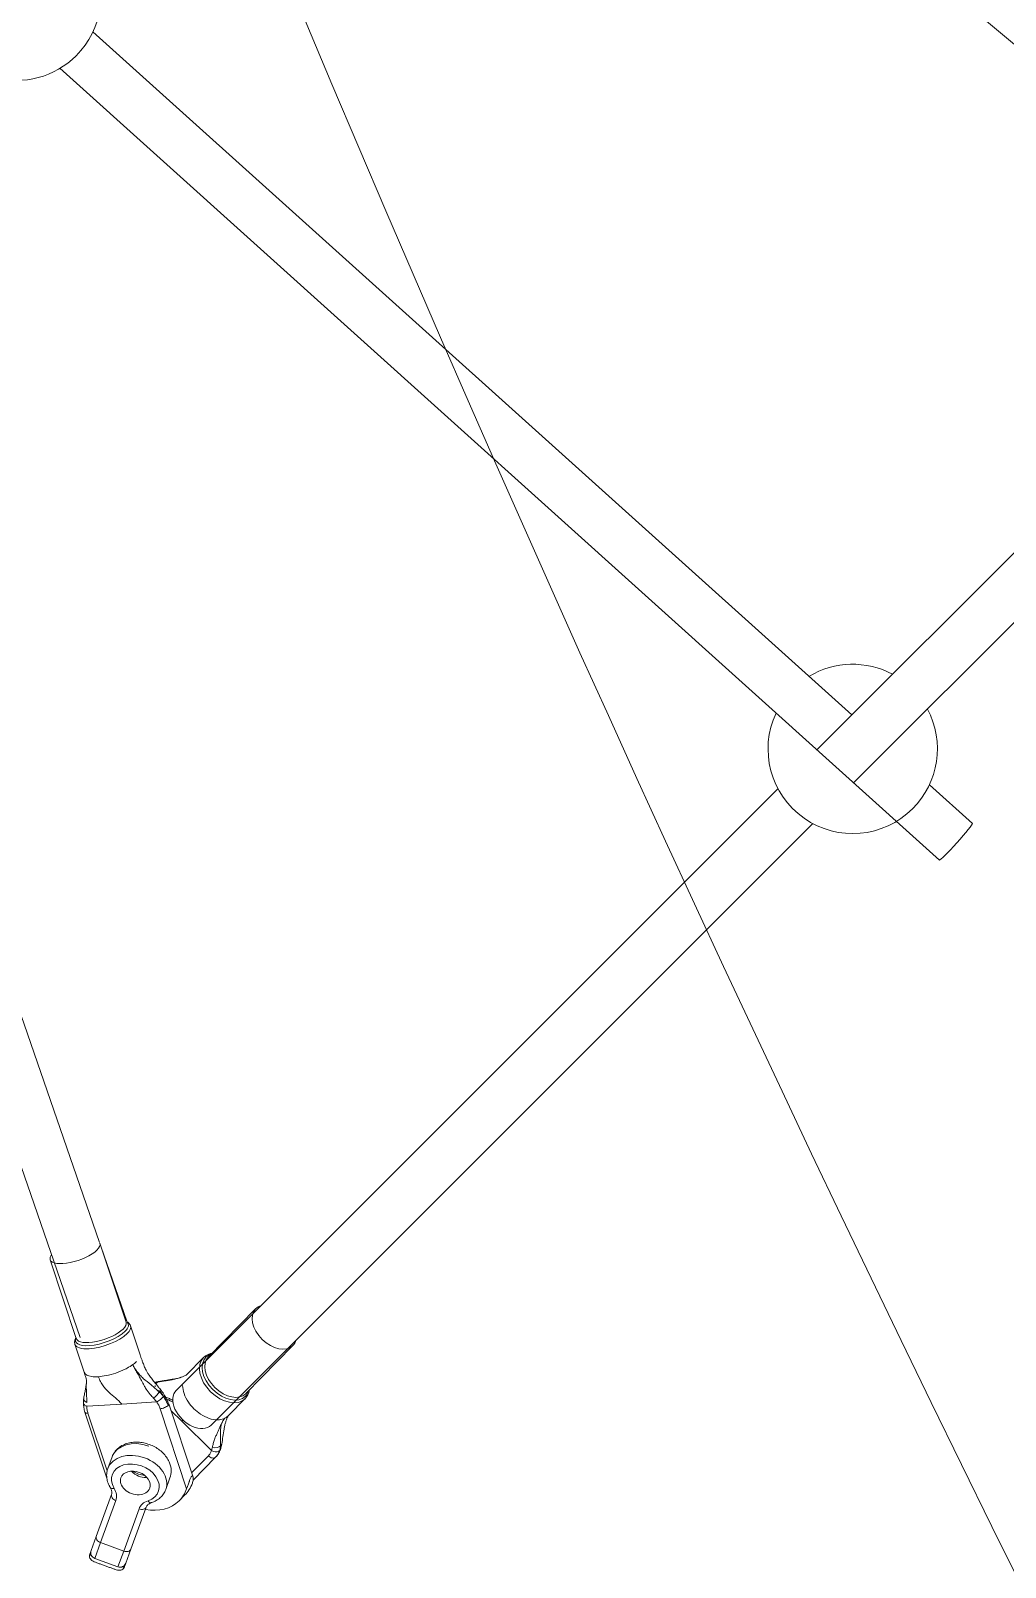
# Model space of a CAD drawing. Header units: millimetres. Extents: x -71377 to 516042, y -145869 to 441446.
# Drawn here: x 213174.9 to 213491.3, y 136242.3 to 136741.3 of the extents above; entities that cross this region are included whole.
import ezdxf

# ---------------------------------------------------------------- set-up
doc = ezdxf.new("R2010")
doc.units = ezdxf.units.MM
doc.header["$LTSCALE"] = 1000
doc.linetypes.add('_점선_M_', pattern=[3, 1.5, -1.5])
for name, color, linetype, lineweight in [('04', 4, 'Continuous', 5), ('09_HID', 9, '_점선_M_', 5), ('조경라인_dwg', 8, 'Continuous', 5)]:
    doc.layers.add(name, color=color, linetype=linetype, lineweight=lineweight)

# ---------------------------------------------------------------- blocks, each defined once
blk = doc.blocks.new('조경라인_dwg_A$C4b4f5580-7862184-지반층 배치도')
at = {"layer": '04'}
for p, q in [((-3776.17, -2204.59), (-3480.49, -2451.74)), ((-3664.53, -2559.81), (-3910.93, -2337.91)), ((-3921.66, -2349.78), (-3636.11, -2606.94)), ((-3534.29, -2429.57), (-3675.86, -2571.14)), ((-3663.95, -2581.86), (-3522.97, -2440.88)), ((-3908.76, -2731.18), (-4001.26, -2463.84)), ((-4016.38, -2469.08), (-3915.04, -2761.98)), ((-3688.5, -2583.78), (-3883.89, -2779.18)), ((-3625.4, -2595.05), (-3639.34, -2582.5)), ((-3872.58, -2790.49), (-3677.19, -2595.1)), ((-3900.19, -2757.02), (-3908.68, -2731.38)), ((-3899.92, -2756.74), (-3908.24, -2732.7)), ((-3924.81, -2736.72), (-3916.33, -2762.37)), ((-3858.12, -2752.69), (-3873.45, -2768.31)), ((-3895.73, -2767.32), (-3898.73, -2758.24)), ((-3916.77, -2764.21), (-3913.76, -2773.29)), ((-3861.32, -2780.22), (-3845.99, -2764.6)), ((-3875.08, -2768.54), (-3880.51, -2774.07)), ((-3878.44, -2807.32), (-3886.3, -2783.57)), ((-3866.95, -2787.38), (-3861.52, -2781.85)), ((-3913.51, -2786.28), (-3906.42, -2807.7)), ((-3912.54, -2786.58), (-3906.33, -2805.35)), ((-3889.13, -2785.12), (-3880.5, -2811.18)), ((-3904.7, -2800.74), (-3906.1, -2804.56)), ((-3873.44, -2800.4), (-3878.89, -2805.95)), ((-3878.39, -2808.31), (-3871.09, -2800.88)), ((-3887.3, -2811.4), (-3885.91, -2807.58)), ((-3882.91, -2815), (-3881.05, -2813.15)), ((-3908.46, -2828.61), (-3903.49, -2814.93)), ((-3895.97, -2817.67), (-3900.95, -2831.35))]:
    blk.add_line(p, q, dxfattribs=at)
at = {"layer": '04', "flags": 128}
for points in [[(-3912.85, -2784.32), (-3901.57, -2783.61), (-3890.3, -2782.91)], [(-3885.6, -2785.69), (-3882.06, -2789.19), (-3872.47, -2798.68)], [(-3904.9, -2812.97), (-3909.88, -2826.65), (-3911.53, -2831.19)], [(-3900.26, -2835.29), (-3898.6, -2830.76), (-3893.62, -2817.08)], [(-3902.82, -2836.49), (-3900.95, -2831.35), (-3908.46, -2828.61), (-3910.34, -2833.75), (-3902.82, -2836.49)]]:
    blk.add_lwpolyline(points, dxfattribs=at)
at = {"layer": '04'}
for centre, radius, start, end in [((-3935.83, -2326.24), 27.5, 134.9996, 315.0004), ((-3935.83, -2326.24), 27.5, 315.0004, 28.0871), ((-3664.24, -2570.84), 27.5, 61.9162, 121.0852), ((-3664.24, -2570.84), 27.5, 154.9074, 315.0002), ((-3664.24, -2570.84), 27.5, 315.0002, 28.0877), ((-3909.65, -2831.87), 2, 159.9948, 249.9979), ((-3902.13, -2834.61), 2, 249.948, 340.0086)]:
    blk.add_arc(centre, radius, start, end, dxfattribs=at)
for centre, major_axis, ratio, start_param, end_param in [((-3630.75, -2600.99), (5.35, 5.94), 0.05653, 4.709432, 6.280228), ((-3630.75, -2600.99), (5.35, 5.94), 0.05653, 3.141611, 4.709432), ((-3916.74, -2734.05), (8.07, 2.67), 0.36373, 3.141593, 5.656774), ((-3916.74, -2734.05), (8.07, 2.67), 0.36373, 5.656774, 6.283185), ((-3916.74, -2734.05), (8.07, 2.67), 0.36373, 2.661592, 3.141593), ((-3852.05, -2758.65), (-6.07, 5.96), 0.656117, 0.000035, 3.135581), ((-3852.05, -2758.65), (-6.07, 5.96), 0.656117, 5.932675, 6.277174), ((-3908.26, -2759.69), (8.07, 2.67), 0.36373, 3.141593, 5.656774), ((-3908.26, -2759.69), (8.07, 2.67), 0.36373, 5.656774, 6.283185), ((-3908, -2760.46), (8.54, 2.83), 0.36373, 5.656774, 6.490931), ((-3907.75, -2761.23), (9.02, 2.99), 0.36373, 5.656774, 6.283185), ((-3908, -2760.46), (8.54, 2.83), 0.36373, 2.806918, 4.085978), ((-3907.75, -2761.23), (9.02, 2.99), 0.36373, 3.141593, 4.085978), ((-3908, -2760.46), (8.54, 2.83), 0.36373, 4.085978, 5.656774), ((-3907.75, -2761.23), (9.02, 2.99), 0.36373, 4.085978, 5.656774), ((-3852.05, -2758.65), (-6.07, 5.96), 0.656117, 3.141628, 3.480239), ((-3868.3, -2775.2), (-6.78, 6.66), 0.656117, 0.000035, 1.564785), ((-3867.84, -2774.73), (-6.42, 6.31), 0.656117, 6.277174, 7.84797), ((-3867.38, -2774.27), (-6.07, 5.96), 0.656117, 0.000035, 3.135581), ((-3867.84, -2774.73), (-6.42, 6.31), 0.656117, 5.948432, 6.277174), ((-3904.74, -2770.31), (9.02, 2.99), 0.36373, 3.14156, 3.78709), ((-3904.74, -2770.31), (9.02, 2.99), 0.36373, 3.78709, 4.085978), ((-3904.74, -2770.31), (9.02, 2.99), 0.36373, 4.085978, 4.384866), ((-3904.74, -2770.31), (9.02, 2.99), 0.36373, 4.384866, 5.075611), ((-3904.74, -2770.31), (9.02, 2.99), 0.36373, 5.075611, 5.162846), ((-3904.74, -2770.31), (9.02, 2.99), 0.36373, 5.162846, 5.432063), ((-3904.74, -2770.31), (9.02, 2.99), 0.36373, 5.432063, 5.606716), ((-3904.74, -2770.31), (9.02, 2.99), 0.36373, 5.606716, 5.656774), ((-3890.49, -2780.67), (1.34, 1.48), 0.117683, 4.018949, 5.55456), ((-3889.49, -2778.46), (-0.09, 2), 0.650182, 1.086649, 1.314028), ((-3889.49, -2778.46), (-0.09, 2), 0.650182, 0.468663, 0.790635), ((-3889.29, -2778.26), (-0.34, 1.97), 0.466077, 6.283181, 6.667747), ((-3890.3, -2780.48), (1.56, 1.25), 0.066422, 0.000098, 0.709407), ((-3878.24, -2784.84), (-5.66, 5.66), 0.656132, 0, 3.141593), ((-3873.73, -2780.73), (-6.78, 6.66), 0.656117, 0.575152, 1.265897), ((-3868.3, -2775.2), (-6.78, 6.66), 0.656117, 1.564785, 3.135581), ((-3867.84, -2774.73), (-6.42, 6.31), 0.656117, 1.564785, 3.135581), ((-3867.84, -2774.73), (-6.42, 6.31), 0.656117, 3.135581, 3.476509), ((-3911.95, -2782.01), (-1.97, 0.35), 0.682639, 6.283165, 7.43829), ((-3888.2, -2784.19), (1.9, 0.63), 0.36373, 4.871376, 5.656774), ((-3889.74, -2788.87), (-9.4, 3.42), 0.735099, 4.457228, 4.679439), ((-3888.2, -2784.19), (1.9, 0.63), 0.36373, 5.656774, 6.283185), ((-3873.73, -2780.73), (-6.78, 6.66), 0.656117, 1.265897, 1.564785), ((-3911.61, -2785.65), (1.9, 0.63), 0.36373, 3.141593, 3.30058), ((-3911.61, -2785.65), (1.9, 0.63), 0.36373, 3.30058, 4.085978), ((-3888.2, -2784.19), (1.9, 0.63), 0.36373, 4.085978, 4.871376), ((-3873.73, -2780.73), (-6.78, 6.66), 0.656117, 1.564785, 1.863673), ((-3873.73, -2780.73), (-6.78, 6.66), 0.656117, 1.863673, 2.554418), ((-3873.73, -2780.73), (-6.78, 6.66), 0.656117, 2.554418, 2.641653), ((-3873.73, -2780.73), (-6.78, 6.66), 0.656117, 2.641653, 2.910871), ((-3873.73, -2780.73), (-6.78, 6.66), 0.656117, 2.910871, 3.085523), ((-3873.73, -2780.73), (-6.78, 6.66), 0.656117, 3.085523, 3.135581), ((-3896.7, -2807.98), (-9.4, 3.42), 0.735099, 4.712389, 6.283139), ((-3895.31, -2804.16), (-9.4, 3.42), 0.735099, 4.712389, 6.283139), ((-3871.24, -2796.51), (-2, 0.06), 0.645489, 1.128576, 2.664187), ((-3871.05, -2796.31), (-1.98, 0.31), 0.461384, 2.748717, 3.14164), ((-3897.16, -2809.25), (-7.52, 2.74), 0.735099, 2.394008, 7.03077), ((-3896.7, -2807.98), (-9.4, 3.42), 0.735099, 3.141639, 4.712389), ((-3872.52, -2799.48), (-1.43, 1.4), 0.656117, 1.564785, 2.350183), ((-3872.52, -2799.48), (-1.43, 1.4), 0.656117, 2.350183, 3.135581), ((-3897.16, -2809.25), (-4.7, 1.71), 0.735099, 0, 3.141593), ((-3897.16, -2809.25), (-4.7, 1.71), 0.735099, 3.141593, 6.283185), ((-3895.28, -2802.63), (-3.89, 3.89), 0.754646, 1.530962, 2.554005), ((-3894.84, -2802.88), (-4.7, 1.71), 0.735099, 1.17381, 1.967784), ((-3895.28, -2802.63), (-3.89, 3.89), 0.754646, 2.554005, 2.617079), ((-3893.43, -2800.77), (-12.37, 12.37), 0.754646, 3.141607, 3.4813), ((-3903.58, -2809.73), (1.7, 1.05), 0.497171, 3.14148, 4.152336), ((-3903.02, -2813.66), (-1.88, 0.68), 0.67796, 0, 0.785398), ((-3903.02, -2813.66), (-1.88, 0.68), 0.67796, 0.785398, 1.570796), ((-3910.06, -2812.54), (-6.58, 2.39), 0.735099, 3.141593, 3.889177), ((-3895.28, -2802.63), (-12.37, 12.37), 0.754646, 3.141607, 3.4813), ((-3889.39, -2820.06), (-6.58, 2.39), 0.735099, 5.535601, 6.283185), ((-3895.5, -2816.39), (-1.88, 0.68), 0.67796, 1.570796, 2.356194), ((-3895.5, -2816.39), (-1.88, 0.68), 0.67796, 2.356194, 3.141593), ((-3895.28, -2802.63), (-12.37, 12.37), 0.754646, 2.306012, 3.141607), ((-3892.55, -2813.74), (-0.63, 1.9), 0.497171, 2.13085, 3.141705), ((-3908, -2827.33), (-1.88, 0.68), 0.67796, 0, 0.785398), ((-3908, -2827.33), (-1.88, 0.68), 0.67796, 0.785398, 1.570796), ((-3900.48, -2830.07), (-1.88, 0.68), 0.67796, 1.570796, 2.356194), ((-3900.48, -2830.07), (-1.88, 0.68), 0.67796, 2.356194, 3.141593)]:
    blk.add_ellipse(centre, major_axis=major_axis, ratio=ratio, start_param=start_param, end_param=end_param, dxfattribs=at)
for points, knots in [([(-3898.73, -2758.24), (-3898.8, -2758.03), (-3898.9, -2757.83), (-3899.25, -2757.35), (-3899.54, -2757.11), (-3899.87, -2756.91)], [0, 0, 0, 0, 0.375, 0.375, 1, 1, 1, 1]), ([(-3916.43, -2762.05), (-3916.53, -2762.23), (-3916.62, -2762.4), (-3916.76, -2762.75), (-3916.83, -2763.02), (-3916.88, -2763.39), (-3916.88, -2763.77), (-3916.83, -2764.04), (-3916.77, -2764.21)], [0, 0, 0, 0, 0.25, 0.25, 0.5, 0.625, 0.75, 1, 1, 1, 1]), ([(-3895.73, -2767.32), (-3895.66, -2767.52), (-3895.57, -2767.77), (-3895.42, -2768.21), (-3895.38, -2768.33), (-3895.28, -2768.6), (-3895.17, -2768.92), (-3895, -2769.4), (-3894.88, -2769.71), (-3894.66, -2770.32), (-3894.48, -2770.79), (-3894.09, -2771.73), (-3893.75, -2772.5), (-3893.35, -2773.22), (-3893.02, -2773.77), (-3892.84, -2774.04), (-3892.67, -2774.27)], [0, 0, 0, 0, 0.140625, 0.140625, 0.1875, 0.1875, 0.25, 0.3125, 0.375, 0.375, 0.5625, 0.5625, 0.75, 0.875, 0.875, 1, 1, 1, 1]), ([(-3872.29, -2767.13), (-3872.97, -2767.25), (-3873.6, -2767.48), (-3874.5, -2768.02), (-3874.81, -2768.27), (-3875.08, -2768.54)], [0, 0, 0, 0, 0.625, 0.625, 1, 1, 1, 1]), ([(-3913.01, -2776.08), (-3913.01, -2776.08), (-3913.01, -2776.07), (-3913.01, -2776.03), (-3913.02, -2775.91), (-3913.05, -2775.78), (-3913.09, -2775.58), (-3913.15, -2775.31), (-3913.27, -2774.91), (-3913.38, -2774.52), (-3913.51, -2774.07), (-3913.67, -2773.56), (-3913.76, -2773.29)], [0, 0, 0, 0, 0.125, 0.25, 0.375, 0.46875, 0.46875, 0.625, 0.75, 0.75, 0.875, 1, 1, 1, 1]), ([(-3897.98, -2770.81), (-3897.81, -2771.19), (-3897.43, -2771.96), (-3896.75, -2773.17), (-3896.11, -2774.26), (-3895.57, -2775.21), (-3895.03, -2776.22), (-3894.42, -2777.47), (-3893.88, -2778.37), (-3893.22, -2779.35), (-3892.43, -2780.37), (-3891.59, -2781.32), (-3891.22, -2781.74)], [0, 0, 0, 0, 0.125, 0.25, 0.375, 0.4375, 0.5, 0.625, 0.71875, 0.71875, 0.875, 1, 1, 1, 1]), ([(-3889.38, -2779.67), (-3890.25, -2778.88), (-3892.05, -2777.38), (-3894.23, -2775.64), (-3895.71, -2774.19), (-3896.97, -2772.71), (-3897.64, -2771.58), (-3897.98, -2770.81)], [0, 0, 0, 0, 0.25, 0.5, 0.625, 0.75, 1, 1, 1, 1]), ([(-3892.67, -2774.27), (-3892.35, -2774.7), (-3891.87, -2775.33), (-3891.38, -2775.95), (-3891.05, -2776.37), (-3890.79, -2776.7), (-3890.52, -2777.03), (-3890.35, -2777.24), (-3890.17, -2777.47), (-3889.98, -2777.7), (-3889.65, -2778.1), (-3889.44, -2778.36), (-3889.07, -2778.82), (-3888.9, -2779.02), (-3888.74, -2779.23)], [0, 0, 0, 0, 0.25, 0.375, 0.375, 0.5, 0.578125, 0.578125, 0.625, 0.71875, 0.71875, 0.875, 0.875, 1, 1, 1, 1]), ([(-3889.95, -2776.5), (-3889.11, -2776.35), (-3887.84, -2776.17), (-3886.15, -2775.88), (-3884.92, -2775.64), (-3883.74, -2775.36), (-3882.27, -2774.95), (-3881.32, -2774.57), (-3880.75, -2774.26)], [0, 0, 0, 0, 0.25, 0.375, 0.5, 0.625, 0.75, 1, 1, 1, 1]), ([(-3880.75, -2774.26), (-3881.03, -2774.41), (-3881.63, -2774.69), (-3882.31, -2774.91), (-3883.36, -2775.21), (-3884.51, -2775.46), (-3885.68, -2775.67), (-3886.28, -2775.77), (-3886.67, -2775.83), (-3887.06, -2775.89), (-3887.37, -2775.94), (-3887.56, -2775.97), (-3887.95, -2776.03), (-3888.45, -2776.1), (-3888.83, -2776.16), (-3889.23, -2776.23), (-3889.43, -2776.26), (-3889.63, -2776.29)], [0, 0, 0, 0, 0.125, 0.25, 0.25, 0.5, 0.625, 0.625, 0.6875, 0.75, 0.75, 0.78125, 0.8125, 0.875, 0.9375, 0.9375, 1, 1, 1, 1]), ([(-3913.92, -2781.66), (-3913.83, -2781.17), (-3913.73, -2780.69), (-3913.59, -2779.99), (-3913.55, -2779.76), (-3913.46, -2779.31), (-3913.41, -2779.09), (-3913.29, -2778.41), (-3913.14, -2777.52), (-3913.04, -2776.57), (-3913.01, -2776.08)], [0, 0, 0, 0, 0.25, 0.25, 0.375, 0.375, 0.5, 0.5, 0.75, 1, 1, 1, 1]), ([(-3913.01, -2776.08), (-3913.03, -2776.37), (-3913.07, -2776.97), (-3913.09, -2777.94), (-3913.06, -2779.08), (-3913.02, -2779.84), (-3912.98, -2780.71), (-3912.95, -2781.67), (-3912.96, -2782.59), (-3912.96, -2783.1)], [0, 0, 0, 0, 0.125, 0.25, 0.375, 0.5625, 0.5625, 0.75, 1, 1, 1, 1]), ([(-3909.15, -2774.71), (-3908.96, -2775.29), (-3908.62, -2776.09), (-3908.09, -2777.05), (-3907.51, -2777.91), (-3906.73, -2778.85), (-3904.7, -2780.82), (-3902.83, -2782.13), (-3901.57, -2783.61)], [0, 0, 0, 0, 0.125, 0.1875, 0.25, 0.375, 0.5, 1, 1, 1, 1]), ([(-3886.53, -2784.09), (-3886.8, -2783.28), (-3887.17, -2782.48), (-3888.09, -2780.95), (-3888.65, -2780.23), (-3889.27, -2779.56)], [0, 0, 0, 0, 0.5, 0.5, 1, 1, 1, 1]), ([(-3861.52, -2781.85), (-3861.16, -2781.49), (-3860.86, -2781.06), (-3860.4, -2780.1), (-3860.24, -2779.59), (-3860.16, -2779.04)], [0, 0, 0, 0, 0.5, 0.5, 1, 1, 1, 1]), ([(-3913.51, -2786.28), (-3913.68, -2785.77), (-3913.86, -2785.05), (-3913.96, -2784.26), (-3913.98, -2783.98), (-3913.99, -2783.89), (-3913.99, -2783.86), (-3913.99, -2783.86), (-3913.99, -2783.86), (-3913.99, -2783.85), (-3913.99, -2783.84), (-3913.99, -2783.83), (-3914, -2783.66), (-3914.01, -2783.48), (-3914.01, -2783.31)], [0, 0, 0, 0, 0.625, 0.875, 0.953125, 0.976562, 0.981445, 0.981445, 0.983398, 0.983643, 0.983887, 0.984375, 0.984375, 1, 1, 1, 1]), ([(-3914.01, -2783.36), (-3913.99, -2783.56), (-3913.83, -2783.85), (-3913.38, -2784.15), (-3913.09, -2784.27), (-3912.94, -2784.31)], [0, 0, 0, 0, 0.5, 0.75, 1, 1, 1, 1]), ([(-3887.99, -2781.16), (-3888.02, -2781.2), (-3888.08, -2781.27), (-3888.22, -2781.42), (-3888.5, -2781.69), (-3888.79, -2781.94), (-3889.2, -2782.26), (-3889.42, -2782.41), (-3889.84, -2782.68), (-3890.04, -2782.8), (-3890.22, -2782.89)], [0, 0, 0, 0, 0.0625, 0.125, 0.25, 0.5, 0.5, 0.75, 0.75, 1, 1, 1, 1]), ([(-3887.99, -2781.16), (-3887.96, -2781.13), (-3887.9, -2781.09), (-3887.81, -2781.01), (-3887.69, -2780.88), (-3887.65, -2780.82), (-3887.67, -2780.8)], [0, 0, 0, 0, 0.125, 0.25, 0.5, 1, 1, 1, 1]), ([(-3886.53, -2784.09), (-3886.69, -2783.59), (-3886.9, -2783.08), (-3887.39, -2782.1), (-3887.67, -2781.62), (-3887.99, -2781.16)], [0, 0, 0, 0, 0.5, 0.5, 1, 1, 1, 1]), ([(-3886.53, -2784.09), (-3886.7, -2783.59), (-3886.9, -2783.09), (-3887.39, -2782.11), (-3887.68, -2781.63), (-3887.99, -2781.16)], [0, 0, 0, 0, 0.5, 0.5, 1, 1, 1, 1]), ([(-3868.13, -2788.22), (-3868.34, -2788.46), (-3868.73, -2788.98), (-3869.23, -2789.95), (-3869.66, -2791.01), (-3870.11, -2792.11), (-3870.44, -2792.82), (-3870.77, -2793.52), (-3871.11, -2794.2), (-3871.55, -2795.27), (-3871.87, -2796.42), (-3872.05, -2797.24), (-3872.14, -2797.65)], [0, 0, 0, 0, 0.125, 0.25, 0.375, 0.46875, 0.5625, 0.5625, 0.65625, 0.75, 0.875, 1, 1, 1, 1]), ([(-3869.49, -2797.16), (-3869.47, -2796.71), (-3869.47, -2795.8), (-3869.51, -2794.05), (-3869.56, -2792.43), (-3869.39, -2790.92), (-3869.03, -2789.54), (-3868.55, -2788.69), (-3868.13, -2788.22)], [0, 0, 0, 0, 0.125, 0.25, 0.5, 0.625, 0.75, 1, 1, 1, 1]), ([(-3867.03, -2787.48), (-3867.13, -2787.63), (-3867.22, -2787.79), (-3867.38, -2788.11), (-3867.51, -2788.44), (-3867.67, -2788.94), (-3867.83, -2789.46), (-3867.99, -2789.99), (-3868.17, -2790.75), (-3868.28, -2791.34), (-3868.49, -2792.55), (-3868.73, -2794.18), (-3868.96, -2795.81), (-3869.07, -2796.62)], [0, 0, 0, 0, 0.0625, 0.0625, 0.125, 0.1875, 0.25, 0.3125, 0.375, 0.5, 0.5, 0.75, 1, 1, 1, 1]), ([(-3885.91, -2807.58), (-3885.63, -2806.82), (-3885.51, -2806.01), (-3885.55, -2804.37), (-3885.84, -2803), (-3886.76, -2801.19), (-3887.87, -2799.78), (-3889.25, -2798.53), (-3890.83, -2797.5), (-3892.59, -2796.71), (-3894.44, -2796.19), (-3896.33, -2795.95), (-3898.18, -2796.02), (-3899.94, -2796.39), (-3901.01, -2796.84), (-3902, -2797.39), (-3902.92, -2798.03), (-3903.65, -2798.85), (-3904.27, -2799.74), (-3904.52, -2800.23), (-3904.7, -2800.74)], [0, 0, 0, 0, 0.09375, 0.09375, 0.1875, 0.25, 0.3125, 0.375, 0.4375, 0.5, 0.5625, 0.625, 0.6875, 0.75, 0.8125, 0.8125, 0.875, 0.9375, 0.9375, 1, 1, 1, 1]), ([(-3869.74, -2798.68), (-3869.77, -2798.71), (-3869.84, -2798.78), (-3870, -2798.89), (-3870.32, -2799.05), (-3870.67, -2799.12), (-3871.16, -2799.13), (-3871.42, -2799.1), (-3871.93, -2798.97), (-3872.17, -2798.87), (-3872.39, -2798.74)], [0, 0, 0, 0, 0.0625, 0.125, 0.25, 0.5, 0.5, 0.75, 0.75, 1, 1, 1, 1]), ([(-3871.09, -2800.88), (-3870.61, -2800.39), (-3870.22, -2799.81), (-3869.64, -2798.52), (-3869.46, -2797.81), (-3869.38, -2797.05)], [0, 0, 0, 0, 0.5, 0.5, 1, 1, 1, 1]), ([(-3869.55, -2798.4), (-3869.72, -2798.87), (-3869.93, -2799.31), (-3870.45, -2800.15), (-3870.75, -2800.53), (-3871.09, -2800.88)], [0, 0, 0, 0, 0.5, 0.5, 1, 1, 1, 1]), ([(-3869.73, -2798.67), (-3869.7, -2798.65), (-3869.63, -2798.57), (-3869.58, -2798.48), (-3869.56, -2798.43)], [0, 0, 0, 0, 0.375, 1, 1, 1, 1]), ([(-3906.1, -2804.56), (-3906.23, -2804.93), (-3906.33, -2805.32), (-3906.5, -2806.36), (-3906.51, -2807.02), (-3906.35, -2808.22), (-3906.08, -2809.28), (-3905.58, -2810.29), (-3905.28, -2810.78)], [0, 0, 0, 0, 0.1875, 0.1875, 0.5, 0.5, 0.75, 1, 1, 1, 1]), ([(-3879.7, -2808.88), (-3879.67, -2808.8), (-3879.61, -2808.64), (-3879.5, -2808.32), (-3879.34, -2807.9), (-3879.13, -2807.44), (-3878.98, -2807.21), (-3878.9, -2807.13)], [0, 0, 0, 0, 0.125, 0.25, 0.5, 0.75, 1, 1, 1, 1]), ([(-3878.44, -2807.32), (-3878.49, -2807.18), (-3878.61, -2806.98), (-3878.81, -2807.05), (-3878.9, -2807.13)], [0, 0, 0, 0, 0.625, 1, 1, 1, 1]), ([(-3878.65, -2809.33), (-3878.51, -2808.95), (-3878.37, -2808.37), (-3878.36, -2807.79), (-3878.39, -2807.5), (-3878.42, -2807.38), (-3878.44, -2807.32)], [0, 0, 0, 0, 0.5, 0.75, 0.875, 1, 1, 1, 1]), ([(-3905.28, -2810.78), (-3905.12, -2811.05), (-3905, -2811.31), (-3904.87, -2811.72), (-3904.79, -2812.05), (-3904.78, -2812.53), (-3904.85, -2812.83), (-3904.9, -2812.97)], [0, 0, 0, 0, 0.3125, 0.3125, 0.5, 0.75, 1, 1, 1, 1]), ([(-3891.92, -2815.64), (-3891.38, -2815.46), (-3890.35, -2815.01), (-3889.24, -2814.21), (-3888.49, -2813.44), (-3887.84, -2812.6), (-3887.48, -2811.9), (-3887.3, -2811.4)], [0, 0, 0, 0, 0.25, 0.5, 0.625, 0.75, 1, 1, 1, 1]), ([(-3893.62, -2817.08), (-3893.57, -2816.93), (-3893.5, -2816.78), (-3893.31, -2816.52), (-3893.08, -2816.27), (-3892.59, -2815.91), (-3892.16, -2815.72), (-3891.92, -2815.64)], [0, 0, 0, 0, 0.25, 0.25, 0.5, 0.75, 1, 1, 1, 1]), ([(-3911.93, -2832.29), (-3912.02, -2832.55), (-3912.07, -2832.79), (-3912.07, -2833.24), (-3912.02, -2833.45), (-3911.74, -2834.03), (-3911.39, -2834.34), (-3910.66, -2834.75), (-3910.39, -2834.88), (-3909.8, -2835.12), (-3909.15, -2835.36), (-3908.43, -2835.61), (-3907.7, -2835.86), (-3907.32, -2835.99), (-3906.57, -2836.27), (-3906.01, -2836.48), (-3905.3, -2836.75), (-3904.6, -2837.02), (-3904.11, -2837.19), (-3903.5, -2837.39), (-3902.92, -2837.54), (-3902.41, -2837.59), (-3901.94, -2837.56), (-3901.51, -2837.47), (-3901.16, -2837.21), (-3900.87, -2836.87), (-3900.75, -2836.65), (-3900.66, -2836.4)], [0, 0, 0, 0, 0.0625, 0.0625, 0.125, 0.125, 0.25, 0.25, 0.3125, 0.3125, 0.375, 0.4375, 0.4375, 0.5, 0.5, 0.5625, 0.59375, 0.625, 0.6875, 0.6875, 0.75, 0.8125, 0.8125, 0.875, 0.9375, 0.9375, 1, 1, 1, 1]), ([(-3911.93, -2832.29), (-3911.97, -2832.38), (-3911.97, -2832.56), (-3911.74, -2832.7), (-3911.54, -2832.73), (-3911.45, -2832.74)], [0, 0, 0, 0, 0.375, 0.75, 1, 1, 1, 1]), ([(-3911.53, -2831.19), (-3911.6, -2831.39), (-3911.68, -2831.6), (-3911.83, -2832), (-3911.89, -2832.17), (-3911.93, -2832.29)], [0, 0, 0, 0, 0.5, 0.5, 1, 1, 1, 1]), ([(-3901.31, -2836.43), (-3901.2, -2836.5), (-3900.99, -2836.62), (-3900.76, -2836.58), (-3900.68, -2836.46), (-3900.66, -2836.4)], [0, 0, 0, 0, 0.375, 0.75, 1, 1, 1, 1]), ([(-3900.66, -2836.4), (-3900.61, -2836.28), (-3900.55, -2836.1), (-3900.41, -2835.71), (-3900.33, -2835.49), (-3900.26, -2835.29)], [0, 0, 0, 0, 0.5, 0.5, 1, 1, 1, 1])]:
    blk.add_open_spline(points, degree=3, knots=knots, dxfattribs=at)
for points in [[(-3892.81, -2774.08), (-3892.76, -2774.14), (-3892.71, -2774.21), (-3892.67, -2774.27)], [(-3880.51, -2774.08), (-3880.56, -2774.12), (-3880.64, -2774.2), (-3880.72, -2774.24), (-3880.75, -2774.26)], [(-3889.63, -2776.29), (-3890.05, -2776.36), (-3890.47, -2776.47), (-3890.88, -2776.6)], [(-3890.8, -2776.68), (-3890.52, -2776.6), (-3890.24, -2776.54), (-3889.95, -2776.5)], [(-3890.77, -2776.72), (-3890.54, -2776.67), (-3890.3, -2776.63), (-3890.05, -2776.6)], [(-3890.74, -2776.77), (-3890.55, -2776.74), (-3890.35, -2776.72), (-3890.16, -2776.71)], [(-3890.05, -2776.6), (-3890.02, -2776.56), (-3889.98, -2776.53), (-3889.95, -2776.5)], [(-3889.57, -2779.1), (-3889.47, -2779.26), (-3889.37, -2779.41), (-3889.27, -2779.56)], [(-3889.27, -2779.56), (-3889.31, -2779.6), (-3889.34, -2779.64), (-3889.38, -2779.67)], [(-3887.99, -2781.16), (-3888.2, -2780.9), (-3888.64, -2780.39), (-3889.13, -2779.9), (-3889.38, -2779.67)], [(-3887.99, -2781.16), (-3888.16, -2780.86), (-3888.53, -2780.28), (-3888.95, -2779.73), (-3889.17, -2779.46)], [(-3888.74, -2779.23), (-3888.34, -2779.72), (-3887.98, -2780.25), (-3887.67, -2780.8)], [(-3914.01, -2783.36), (-3914.03, -2783.07), (-3914.03, -2782.49), (-3913.97, -2781.93), (-3913.92, -2781.66)], [(-3912.85, -2784.32), (-3912.88, -2784.32), (-3912.91, -2784.32), (-3912.94, -2784.31)], [(-3912.94, -2784.32), (-3912.93, -2784.69), (-3912.86, -2785.44), (-3912.66, -2786.2), (-3912.54, -2786.58)], [(-3891.22, -2781.74), (-3890.89, -2782.11), (-3890.58, -2782.51), (-3890.3, -2782.91)], [(-3890.3, -2782.91), (-3890.27, -2782.91), (-3890.24, -2782.9), (-3890.22, -2782.89)], [(-3890.21, -2782.91), (-3889.98, -2783.26), (-3889.56, -2783.99), (-3889.25, -2784.74), (-3889.13, -2785.12)], [(-3887.67, -2780.8), (-3887.08, -2781.67), (-3886.62, -2782.61), (-3886.3, -2783.56)], [(-3885, -2782.42), (-3885.36, -2782.21), (-3886.11, -2781.82), (-3886.9, -2781.51), (-3887.3, -2781.37)], [(-3881.69, -2788.81), (-3881.8, -2788.92), (-3881.92, -2789.05), (-3882.06, -2789.19)], [(-3867.12, -2787.61), (-3867.14, -2787.64), (-3867.15, -2787.66), (-3867.16, -2787.69)], [(-3866.95, -2787.38), (-3866.99, -2787.42), (-3867.06, -2787.51), (-3867.11, -2787.59), (-3867.12, -2787.61)], [(-3872.4, -2798.75), (-3872.52, -2799.07), (-3872.81, -2799.66), (-3873.22, -2800.17), (-3873.44, -2800.4)], [(-3872.14, -2797.65), (-3872.21, -2798.01), (-3872.33, -2798.36), (-3872.47, -2798.68)], [(-3872.47, -2798.68), (-3872.45, -2798.7), (-3872.42, -2798.72), (-3872.39, -2798.74)], [(-3871.09, -2800.88), (-3870.79, -2800.58), (-3870.26, -2799.89), (-3869.88, -2799.1), (-3869.73, -2798.67)], [(-3871.09, -2800.88), (-3870.8, -2800.58), (-3870.26, -2799.9), (-3869.89, -2799.1), (-3869.74, -2798.68)], [(-3869.74, -2798.68), (-3869.67, -2798.44), (-3869.55, -2797.95), (-3869.5, -2797.43), (-3869.49, -2797.16)], [(-3869.73, -2798.67), (-3869.52, -2798.13), (-3869.37, -2797.55), (-3869.28, -2796.95)], [(-3869.07, -2796.62), (-3869.17, -2797.24), (-3869.33, -2797.85), (-3869.56, -2798.43)], [(-3869.38, -2797.05), (-3869.42, -2797.09), (-3869.45, -2797.12), (-3869.49, -2797.16)], [(-3880.5, -2811.18), (-3880.39, -2810.87), (-3880.12, -2810.13), (-3879.84, -2809.29), (-3879.7, -2808.88)], [(-3905.47, -2810.49), (-3905.49, -2810.44), (-3905.51, -2810.39), (-3905.53, -2810.34)], [(-3904.97, -2811.4), (-3905.17, -2811.1), (-3905.34, -2810.79), (-3905.47, -2810.49)]]:
    blk.add_open_spline(points, degree=3, dxfattribs=at)
blk = doc.blocks.new('조경라인_dwg-6847807-지반층 배치도')
at = {"layer": '09_HID'}
for centre, radius, start, end in [((221340.65, 140134.99), 8759.19, 158.554079, 234.700412), ((216693.93, 131441.29), 9099.14, 51.932293, 151.84447)]:
    blk.add_arc(centre, radius, start, end, dxfattribs=at)
blk.add_blockref('조경라인_dwg_A$C4b4f5580-7862184-지반층 배치도', (217106.05, 139078.91))

msp = doc.modelspace()

# ---------------------------------------------------------------- block references
at = {"layer": '조경라인_dwg', "rotation": 8.537736462515947e-07}
msp.add_blockref('조경라인_dwg-6847807-지반층 배치도', (0, 0), dxfattribs=at)

doc.saveas('drawing.dxf')
